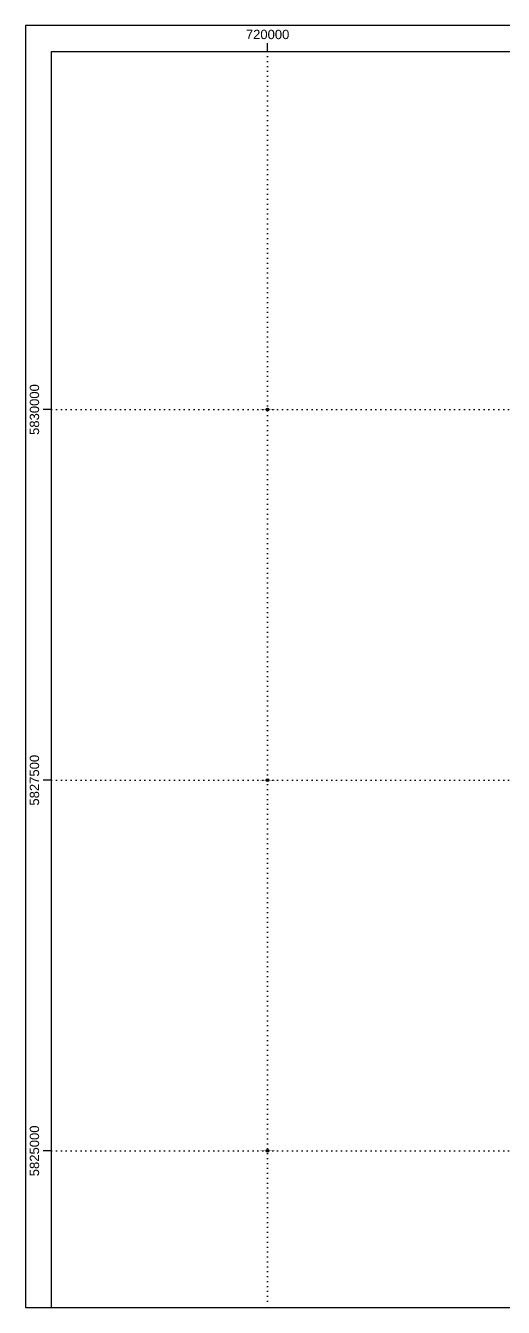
# Model space of a CAD drawing. Extents: x 718366 to 727913, y 5823944 to 5832589.
# Drawn here: x 718366 to 721592, y 5823944 to 5832589 of the extents above; entities that cross this region are included whole.
import ezdxf
from ezdxf.enums import TextEntityAlignment as Align

# ---------------------------------------------------------------- set-up
doc = ezdxf.new("R2010")
doc.units = 0
doc.linetypes.add('DGN Style 1', pattern=[3.313591, 0.005513, -3.308078])
doc.layers.add('0-R3D Malla 35000', color=4, linetype='Continuous')
doc.layers.add('0-R3D Maquetación', color=6, linetype='Continuous', plot=False)
doc.styles.add('ARIAL', font='arial.ttf')

# ---------------------------------------------------------------- blocks, each defined once
blk = doc.blocks.new('0-R3D Marco')
at = {"layer": '0-R3D Maquetación'}
blk.add_lwpolyline([(272.7618, 0), (272.7618, 247), (0, 247), (0, 0)], close=True, dxfattribs=at)
blk.add_lwpolyline([(5, 0), (5, 242), (272.7618, 242)], dxfattribs=at)
blk = doc.blocks.new('R3D_MARCA Y')
for points in [[(0, -40), (0, 40)], [(0, 0), (-20, 0)]]:
    blk.add_lwpolyline(points)
blk.add_point((0, 0))
at = {"style": 'ARIAL'}
blk.add_attdef('Y', text='', height=20, rotation=90, dxfattribs=at).set_placement((-30, 0), align=Align.CENTER)
blk = doc.blocks.new('R3D_MARCA X')
for points in [[(-40, 0), (40, 0)], [(0, 0), (0, 20)]]:
    blk.add_lwpolyline(points)
blk.add_point((0, 0))
at = {"style": 'ARIAL'}
blk.add_attdef('X', text='', height=20, dxfattribs=at).set_placement((0, 30), align=Align.CENTER)
blk = doc.blocks.new('cruz')
at = {"const_width": 1}
for points in [[(-50, 0), (50, 0)], [(0, -50), (0, 50)]]:
    blk.add_lwpolyline(points, dxfattribs=at)
blk.add_circle((0, 0), 9)

msp = doc.modelspace()

# ---------------------------------------------------------------- linework, layer by layer
at = {"layer": '0-R3D Malla 35000', "linetype": 'DGN Style 1', "ltscale": 10}
for p, q in [((720000, 5832414.5), (720000, 5823944.5)), ((718541.5, 5830000), (727913.1, 5830000)), ((718541.5, 5827500), (727913.1, 5827500)), ((718541.5, 5825000), (727913.1, 5825000))]:
    msp.add_line(p, q, dxfattribs=at)

# ---------------------------------------------------------------- block references
at = {"layer": '0-R3D Malla 35000'}
ref = msp.add_blockref('R3D_MARCA X', (720000, 5832414.5), dxfattribs=dict(at, xscale=2.8, yscale=2.8, zscale=2.8))
ref.add_attrib('X', '720000', dxfattribs={"layer": '0', "height": 63, "style": 'ARIAL'}).set_placement((720000, 5832498.5), align=Align.CENTER)
ref = msp.add_blockref('R3D_MARCA Y', (718541.5, 5830000), dxfattribs=dict(at, xscale=2.8, yscale=2.8, zscale=2.8))
ref.add_attrib('Y', '5830000', dxfattribs={"layer": '0', "height": 63, "rotation": 90, "style": 'ARIAL'}).set_placement((718457.5, 5830000), align=Align.CENTER)
for p in [(720000, 5830000), (720000, 5827500), (720000, 5825000)]:
    msp.add_blockref('cruz', p, dxfattribs=at)
ref = msp.add_blockref('R3D_MARCA Y', (718541.5, 5827500), dxfattribs=dict(at, xscale=2.8, yscale=2.8, zscale=2.8))
ref.add_attrib('Y', '5827500', dxfattribs={"layer": '0', "height": 63, "rotation": 90, "style": 'ARIAL'}).set_placement((718457.5, 5827500), align=Align.CENTER)
ref = msp.add_blockref('R3D_MARCA Y', (718541.5, 5825000), dxfattribs=dict(at, xscale=2.8, yscale=2.8, zscale=2.8))
ref.add_attrib('Y', '5825000', dxfattribs={"layer": '0', "height": 63, "rotation": 90, "style": 'ARIAL'}).set_placement((718457.5, 5825000), align=Align.CENTER)
at = {"layer": '0-R3D Maquetación', "xscale": 35, "yscale": 35, "zscale": 35}
msp.add_blockref('0-R3D Marco', (718366.5, 5823944.5), dxfattribs=at)

doc.saveas('drawing.dxf')
